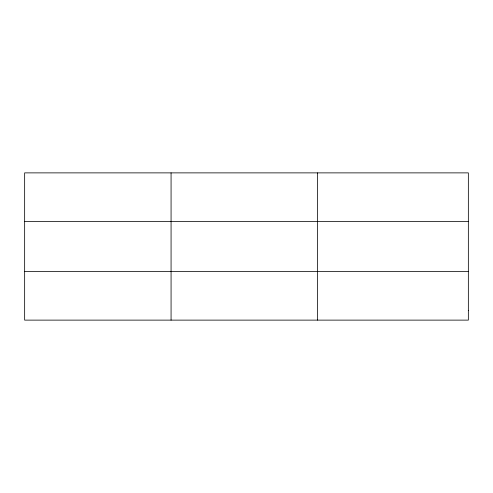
<?xml version="1.0" encoding="UTF-8"?>
<svg xmlns="http://www.w3.org/2000/svg" width="493" height="493" viewBox="0 0 493 493"><rect width="100%" height="100%" fill="white"/><g stroke="black" fill="none" stroke-linecap="round" stroke-linejoin="round"><path stroke-width="0.74" d="M171.071 172.877L171.071 320.123M317.492 172.877L317.492 320.123M24.65 221.468L468.35 221.468M24.65 271.532L468.35 271.532M468.35 310.405L468.35 320.123L24.65 320.123L24.65 172.877L468.35 172.877L468.35 310.405"/></g></svg>
